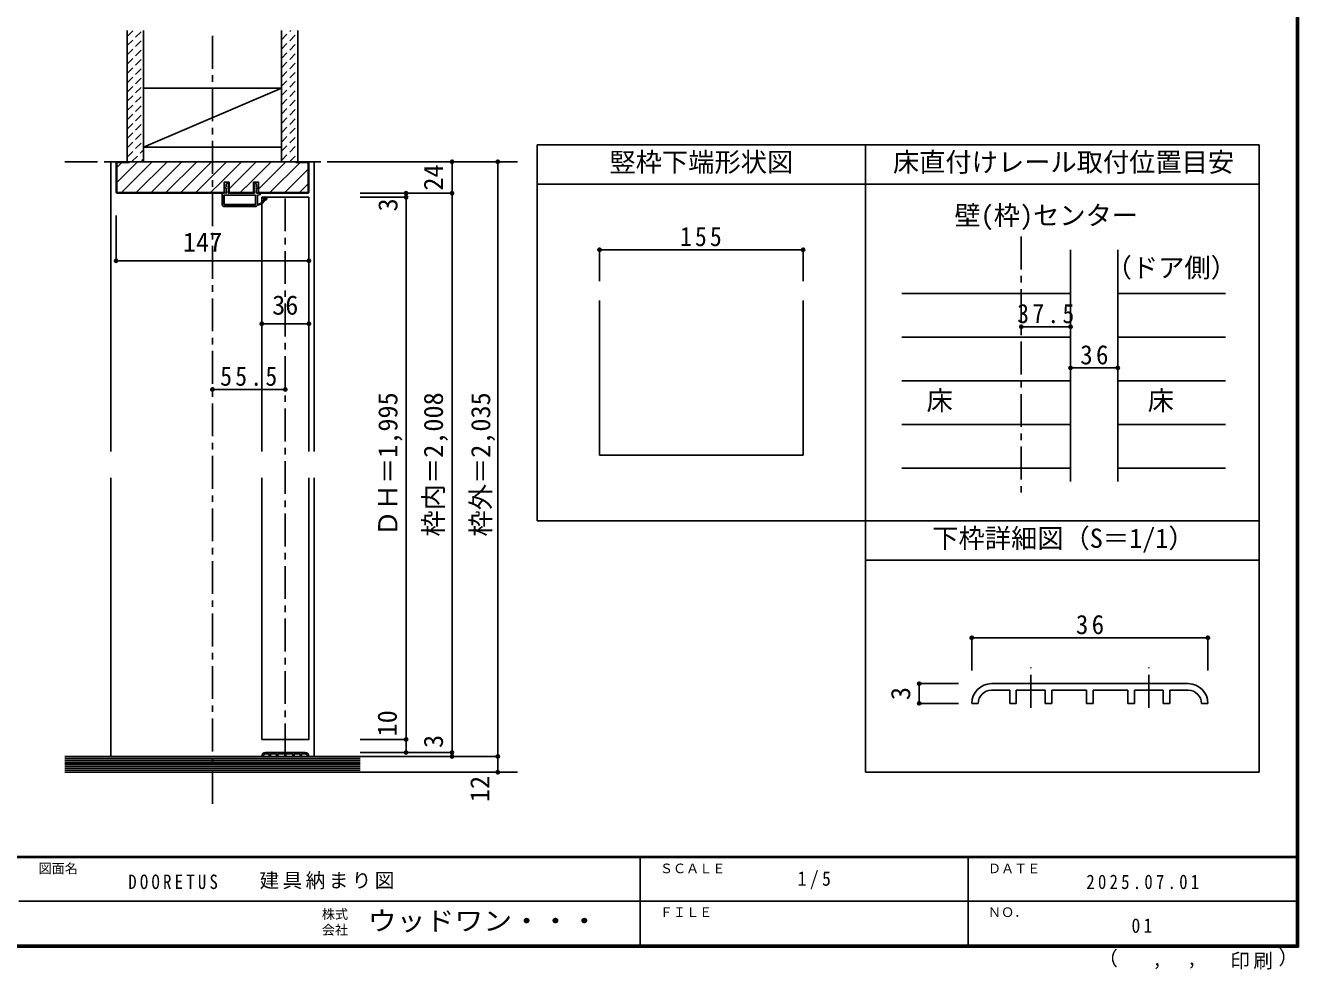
# Model space of a CAD drawing. Units: millimetres at full size, sheet at 1:5, with parts at other scales. Extents: x -973 to 977, y -718 to 696.
# Drawn here: x 7 to 977, y -718 to 1 of the extents above; entities that cross this region are included whole.
import ezdxf
from ezdxf.enums import TextEntityAlignment as Align

# ---------------------------------------------------------------- set-up
doc = ezdxf.new("R2010")
doc.units = ezdxf.units.MM
doc.header["$LTSCALE"] = 5
doc.header["$PDMODE"] = 32
doc.header["$PDSIZE"] = 2.5
doc.linetypes.add('CHAIN1', pattern=[8, 5, -1, 1, -1])
doc.linetypes.add('DASHED1', pattern=[1.8, 1.2, -0.6])
for name, color, linetype in [('0-0_補助線', 7, 'Continuous'), ('0-1_通り芯', 4, 'CHAIN1'), ('0-3_仕上げ', 7, 'Continuous'), ('0-4_枠', 3, 'Continuous'), ('0-6_扉', 6, 'Continuous'), ('0-7_金物', 7, 'Continuous'), ('0-A_文字', 3, 'Continuous'), ('0-B_寸法', 7, 'Continuous'), ('0-C_ハッチ', 4, 'DASHED1'), ('7-7_金物', 7, 'Continuous'), ('7-B_寸法', 4, 'Continuous'), ('F-0_補助線', 7, 'Continuous'), ('F-1_枠', 6, 'Continuous'), ('F-A_文字', 7, 'Continuous')]:
    doc.layers.add(name, color=color, linetype=linetype)
doc.styles.add('ＭＳ ゴシック', font='')
doc.styles.get('ＭＳ ゴシック').set_extended_font_data('MS Gothic')

# ---------------------------------------------------------------- blocks, each defined once
blk = doc.blocks.new('2')
at = {"layer": '0-0_補助線'}
for p, q in [((-9.846, -9.622), (-9.846, 15.078)), ((-8.846, 16.078), (0.354, 16.078)), ((-8.846, 15.878), (0.637, 15.878)), ((-8.446, 14.378), (-8.446, -8.922)), ((-8.146, 14.678), (-1.546, 14.678)), ((-1.246, 14.378), (-1.246, -8.922)), ((0.154, 11.653), (2.154, 11.653)), ((0.154, 11.653), (0.154, -8.497)), ((2.154, 10.953), (2.154, 11.653)), ((3.154, 11.653), (2.512, 10.83)), ((3.154, 11.653), (6.154, 11.653)), ((4.154, 13.753), (4.154, 13.053)), ((5.154, 13.053), (4.512, 13.876)), ((7.154, 13.053), (5.154, 13.053)), ((6.154, 10.953), (6.154, 11.653)), ((7.558, 12.258), (6.516, 10.835)), ((-1.546, -9.222), (-8.146, -9.222)), ((0.154, -8.497), (2.154, -8.497)), ((2.154, -7.797), (2.154, -8.497)), ((3.154, -8.497), (2.512, -7.674)), ((3.154, -8.497), (6.154, -8.497)), ((6.154, -7.797), (6.154, -8.497)), ((7.558, -9.101), (6.516, -7.679)), ((-1.48, -10.622), (-8.846, -10.622)), ((-1.189, -10.85), (-0.732, -12.694)), ((0.354, -12.922), (-0.441, -12.922)), ((4.154, -9.897), (0.154, -9.897)), ((0.154, -9.897), (0.154, -10.622)), ((0.154, -10.622), (0.645, -12.548)), ((4.154, -10.597), (4.154, -9.897)), ((5.154, -9.897), (4.512, -10.72)), ((7.154, -9.897), (5.154, -9.897))]:
    blk.add_line(p, q, dxfattribs=at)
for points in [[(-9.646, 15.078), (-9.646, -9.622), (-9.846, -9.622)], [(4.154, 13.053), (0.154, 13.053), (0.649, 15.723)]]:
    blk.add_lwpolyline(points, dxfattribs=at)
for centre, radius, start, end in [((-8.846, 15.078), 1, 90, 180), ((-8.846, 15.078), 0.8, 90, 180), ((-8.146, 14.378), 0.3, 90, 180), ((-1.546, 14.378), 0.3, 0, 90), ((0.354, 15.778), 0.3, 349.49875, 90), ((2.354, 10.953), 0.2, 180, 322.03043), ((4.354, 13.753), 0.2, 37.96957, 180), ((6.354, 10.953), 0.2, 180, 323.78053), ((7.154, 12.553), 0.5, 323.78053, 90), ((-8.846, -9.622), 1, 180, 270), ((-8.146, -8.922), 0.3, 180, 270), ((-1.546, -8.922), 0.3, 270, 0), ((2.354, -7.797), 0.2, 37.96957, 180), ((6.354, -7.797), 0.2, 36.21947, 180), ((7.154, -9.397), 0.5, 270, 36.21947), ((-2.846, -10.72), 6, 179.06153, 259.29815), ((-2.846, -10.72), 5.3, 178.93757, 259.29815), ((-3.896, -16.272), 0.35, 259.29815, 79.29815), ((-1.48, -10.922), 0.3, 13.9282, 90), ((-0.441, -12.622), 0.3, 193.9282, 270), ((0.354, -12.622), 0.3, 270, 14.29438), ((4.354, -10.597), 0.2, 180, 322.03043)]:
    blk.add_arc(centre, radius, start, end, dxfattribs=at)
blk.add_point((-3.896, -16.622), dxfattribs=at)

msp = doc.modelspace()

# ---------------------------------------------------------------- linework, layer by layer
at = {"layer": '0-1_通り芯'}
for p, q in [((149.153, -591.633), (149.153, -2.5)), ((36.653, -102.5), (384.01, -102.5)), ((204.653, -555.5), (204.653, -126.5)), ((765.434, -159.5), (765.434, -356.007)), ((36.653, -567.5), (384.01, -567.5))]:
    msp.add_line(p, q, dxfattribs=at)
at = {"layer": '0-3_仕上げ', "color": 2}
for p, q in [((84.153, -102.5), (84.153, -2.5)), ((96.653, -102.5), (96.653, -2.5)), ((201.653, -102.5), (201.653, -2.5)), ((214.153, -102.5), (214.153, -2.5)), ((261.653, -555.5), (36.653, -555.5)), ((261.653, -567.5), (36.653, -567.5))]:
    msp.add_line(p, q, dxfattribs=at)
at = {"layer": '0-3_仕上げ', "color": 3}
for p, q in [((96.653, -46.5), (201.653, -46.5)), ((96.653, -91.5), (201.653, -91.5))]:
    msp.add_line(p, q, dxfattribs=at)
at = {"layer": '0-3_仕上げ'}
for p, q in [((96.653, -91.5), (201.653, -46.5)), ((261.653, -557), (36.653, -557)), ((261.653, -558.5), (36.653, -558.5)), ((261.653, -560), (36.653, -560)), ((261.653, -561.5), (36.653, -561.5)), ((261.653, -563), (36.653, -563)), ((261.653, -564.5), (36.653, -564.5)), ((261.653, -566), (36.653, -566))]:
    msp.add_line(p, q, dxfattribs=at)
at = {"layer": '0-3_仕上げ', "color": 4}
for p, q in [((674.458, -202.801), (802.934, -202.801)), ((838.934, -202.801), (921.102, -202.801)), ((802.934, -236.103), (674.458, -236.103)), ((838.934, -236.103), (921.102, -236.103)), ((802.934, -269.404), (674.458, -269.404)), ((838.934, -269.404), (921.102, -269.404)), ((802.934, -302.706), (674.458, -302.706)), ((838.934, -302.706), (921.102, -302.706)), ((802.934, -336.007), (674.458, -336.007)), ((838.934, -336.007), (921.102, -336.007))]:
    msp.add_line(p, q, dxfattribs=at)
at = {"layer": '0-4_枠', "color": 4}
for p, q in [((75.653, -102.5), (71.653, -102.5)), ((71.653, -323.25), (71.653, -102.5)), ((222.653, -102.5), (226.653, -102.5)), ((226.653, -323.25), (226.653, -102.5)), ((71.653, -555.5), (71.653, -343.25)), ((226.653, -555.5), (226.653, -343.25))]:
    msp.add_line(p, q, dxfattribs=at)
at = {"layer": '0-4_枠'}
for p, q in [((75.653, -102.5), (222.653, -102.5)), ((76.153, -125.586), (76.153, -103)), ((85.653, -103), (76.153, -103)), ((85.653, -102.5), (85.653, -103)), ((212.653, -103), (212.653, -102.5)), ((212.653, -103), (222.153, -103)), ((222.153, -125.586), (222.153, -103)), ((76.567, -126), (76.153, -125.586)), ((76.567, -126), (158.153, -126)), ((158.153, -118), (161.853, -118)), ((158.153, -126.5), (158.153, -118)), ((161.853, -126.5), (161.853, -118)), ((161.853, -126), (180.453, -126)), ((180.453, -118), (184.153, -118)), ((180.453, -126.5), (180.453, -118)), ((184.153, -126.5), (184.153, -118)), ((221.739, -126), (184.153, -126)), ((221.739, -126), (222.153, -125.586)), ((76.36, -126.5), (158.153, -126.5)), ((161.853, -126.5), (180.453, -126.5)), ((221.946, -126.5), (184.153, -126.5)), ((802.934, -169.5), (802.934, -346.007)), ((838.934, -169.5), (838.934, -346.007))]:
    msp.add_line(p, q, dxfattribs=at)
for points in [[(76.36, -126.5), (75.653, -125.793), (75.653, -102.5)], [(221.946, -126.5), (222.653, -125.793), (222.653, -102.5)]]:
    msp.add_lwpolyline(points, dxfattribs=at)
at = {"layer": '0-6_扉'}
for p, q in [((186.653, -129.5), (186.653, -323.25)), ((186.653, -129.5), (222.653, -129.5)), ((222.653, -129.5), (222.653, -323.25)), ((186.653, -343.25), (186.653, -542.5))]:
    msp.add_line(p, q, dxfattribs=at)
msp.add_lwpolyline([(222.653, -343.25), (222.653, -542.5), (186.653, -542.5)], dxfattribs=at)
at = {"layer": '0-7_金物'}
for p, q in [((219.653, -552.5), (189.653, -552.5)), ((186.653, -555.5), (187.653, -555.5)), ((192.453, -553.5), (189.653, -553.5)), ((192.453, -555.5), (192.453, -553.5)), ((192.453, -555.5), (193.453, -555.5)), ((197.853, -553.5), (193.453, -553.5)), ((193.453, -555.5), (193.453, -553.5)), ((197.853, -555.5), (197.853, -553.5)), ((197.853, -555.5), (198.853, -555.5)), ((204.153, -553.5), (198.853, -553.5)), ((198.853, -555.5), (198.853, -553.5)), ((204.153, -555.5), (204.153, -553.5)), ((204.153, -555.5), (205.153, -555.5)), ((210.453, -553.5), (205.153, -553.5)), ((205.153, -555.5), (205.153, -553.5)), ((210.453, -555.5), (210.453, -553.5)), ((210.453, -555.5), (211.453, -555.5)), ((215.853, -553.5), (211.453, -553.5)), ((211.453, -555.5), (211.453, -553.5)), ((215.853, -555.5), (215.853, -553.5)), ((215.853, -555.5), (216.853, -555.5)), ((219.653, -553.5), (216.853, -553.5)), ((216.853, -555.5), (216.853, -553.5)), ((221.653, -555.5), (222.653, -555.5))]:
    msp.add_line(p, q, dxfattribs=at)
for centre, radius, start, end in [((189.653, -555.5), 3, 90, 180), ((219.653, -555.5), 3, 0, 90), ((189.653, -555.5), 2, 90, 180), ((219.653, -555.5), 2, 0, 90)]:
    msp.add_arc(centre, radius, start, end, dxfattribs=at)
at = {"layer": '0-A_文字'}
for p, q in [((646.639, -89.5), (396.639, -89.5)), ((396.639, -89.5), (396.639, -376.007)), ((646.639, -567.5), (646.639, -89.5)), ((946.639, -89.5), (646.639, -89.5)), ((646.639, -89.5), (646.639, -376.007)), ((946.639, -567.5), (946.639, -89.5)), ((646.639, -119.5), (396.639, -119.5)), ((946.639, -119.5), (646.639, -119.5)), ((444.139, -208.227), (444.139, -326.007)), ((599.139, -208.227), (599.139, -326.007)), ((444.139, -326.007), (599.139, -326.007)), ((646.639, -376.007), (396.639, -376.007)), ((946.639, -376.007), (646.639, -376.007)), ((946.639, -406.007), (646.639, -406.007)), ((946.639, -567.5), (646.639, -567.5))]:
    msp.add_line(p, q, dxfattribs=at)
at = {"layer": '0-A_文字', "color": 4}
for p, q in [((444.139, -169.5), (599.139, -169.5)), ((444.139, -169.5), (444.139, -193.49)), ((599.139, -169.5), (599.139, -193.49))]:
    msp.add_line(p, q, dxfattribs=at)
at = {"layer": '0-A_文字', "color": 7}
for p in [(444.139, -169.5), (599.139, -169.5)]:
    msp.add_point(p, dxfattribs=at)
at = {"layer": '0-B_寸法', "color": 4}
for p, q in [((366.51, -102.5), (261.653, -102.5)), ((331.653, -102.5), (331.653, -552.5)), ((366.51, -102.5), (366.51, -567.5)), ((331.653, -126.5), (261.653, -126.5)), ((296.653, -129.5), (261.653, -129.5)), ((296.653, -126.5), (296.653, -552.5)), ((75.653, -177.922), (75.653, -143.4)), ((186.653, -225.882), (222.653, -225.882)), ((765.434, -228.19), (802.934, -228.19)), ((802.934, -259.575), (838.934, -259.575)), ((149.153, -275.882), (204.653, -275.882)), ((296.653, -542.5), (261.653, -542.5)), ((331.653, -552.5), (261.653, -552.5)), ((331.653, -555.5), (331.653, -552.5)), ((366.51, -555.5), (261.653, -555.5)), ((331.653, -555.5), (261.653, -555.5)), ((366.51, -567.5), (261.653, -567.5))]:
    msp.add_line(p, q, dxfattribs=at)
at = {"layer": '0-B_寸法', "color": 3}
for p, q in [((158.153, -118), (161.853, -118)), ((158.153, -126.5), (158.153, -118)), ((161.853, -126.5), (161.853, -118)), ((161.853, -126), (180.453, -126)), ((180.453, -126.5), (180.453, -118)), ((161.853, -126.5), (180.453, -126.5))]:
    msp.add_line(p, q, dxfattribs=at)
msp.add_lwpolyline([(180.453, -118), (184.153, -118), (184.153, -126.5)], dxfattribs=at)
at = {"layer": '0-B_寸法', "color": 4}
msp.add_lwpolyline([(75.653, -177.922), (222.653, -177.922), (222.653, -143.4)], dxfattribs=at)
at = {"layer": '0-B_寸法'}
for p in [(331.653, -102.5), (366.51, -102.5), (296.653, -126.5), (331.653, -126.5), (296.653, -129.5), (75.653, -177.922), (222.653, -177.922), (186.653, -225.882), (222.653, -225.882), (765.434, -228.19), (802.934, -228.19), (802.934, -259.575), (838.934, -259.575), (149.153, -275.882), (204.653, -275.882), (296.653, -542.5), (296.653, -552.5), (331.653, -552.5), (331.653, -555.5), (366.51, -555.5), (366.51, -567.5)]:
    msp.add_point(p, dxfattribs=at)
at = {"layer": '0-C_ハッチ'}
for p, q in [((84.153, -14.04), (95.693, -2.5)), ((84.153, -6.969), (88.622, -2.5)), ((84.153, -21.111), (96.653, -8.611)), ((201.653, -9.677), (208.83, -2.5)), ((201.653, -2.606), (201.759, -2.5)), ((201.653, -16.748), (214.153, -4.248)), ((84.153, -28.182), (96.653, -15.682)), ((201.653, -23.819), (214.153, -11.319)), ((201.653, -30.89), (214.153, -18.39)), ((84.153, -35.253), (96.653, -22.753)), ((201.653, -37.961), (214.153, -25.461)), ((84.153, -42.324), (96.653, -29.824)), ((84.153, -49.395), (96.653, -36.895)), ((201.653, -45.032), (214.153, -32.532)), ((84.153, -56.466), (96.653, -43.966)), ((201.653, -52.103), (214.153, -39.603)), ((201.653, -59.174), (214.153, -46.674)), ((84.153, -63.537), (96.653, -51.037)), ((84.153, -70.608), (96.653, -58.108)), ((201.653, -66.246), (214.153, -53.746)), ((84.153, -77.679), (96.653, -65.179)), ((201.653, -73.317), (214.153, -60.817)), ((201.653, -80.388), (214.153, -67.888)), ((84.153, -84.751), (96.653, -72.251)), ((201.653, -87.459), (214.153, -74.959)), ((84.153, -91.822), (96.653, -79.322)), ((84.153, -98.893), (96.653, -86.393)), ((201.653, -94.53), (214.153, -82.03)), ((87.689, -102.428), (96.653, -93.464)), ((201.653, -101.601), (214.153, -89.101)), ((207.825, -102.5), (214.153, -96.172)), ((94.688, -102.5), (96.653, -100.535))]:
    msp.add_line(p, q, dxfattribs=at)
at = {"layer": '0-C_ハッチ', "linetype": 'Continuous'}
for p, q in [((76.153, -118.306), (91.959, -102.5)), ((76.153, -106.992), (80.145, -103)), ((79.773, -126), (103.273, -102.5)), ((91.086, -126), (114.586, -102.5)), ((102.4, -126), (125.9, -102.5)), ((113.714, -126), (137.214, -102.5)), ((125.028, -126), (148.528, -102.5)), ((136.341, -126), (159.841, -102.5)), ((155.655, -118), (171.155, -102.5)), ((161.853, -123.116), (182.469, -102.5)), ((174.518, -121.765), (193.783, -102.5)), ((184.153, -123.443), (205.096, -102.5)), ((192.91, -126), (215.91, -103)), ((204.224, -126), (222.153, -108.071)), ((147.655, -126), (155.655, -118)), ((170.283, -125.871), (174.453, -121.7)), ((215.537, -126), (222.153, -119.385))]:
    msp.add_line(p, q, dxfattribs=at)
at = {"layer": '7-7_金物', "color": 4, "linetype": 'CHAIN1'}
for p, q in [((772.63, -518.365), (772.63, -487.834)), ((862.63, -518.365), (862.63, -487.834))]:
    msp.add_line(p, q, dxfattribs=at)
at = {"layer": '7-7_金物'}
for p, q in [((892.63, -500.065), (742.63, -500.065)), ((756.63, -505.065), (742.63, -505.065)), ((756.63, -515.065), (756.63, -505.065)), ((783.63, -505.065), (761.63, -505.065)), ((761.63, -515.065), (761.63, -505.065)), ((783.63, -515.065), (783.63, -505.065)), ((815.13, -505.065), (788.63, -505.065)), ((788.63, -515.065), (788.63, -505.065)), ((815.13, -515.065), (815.13, -505.065)), ((846.63, -505.065), (820.13, -505.065)), ((820.13, -515.065), (820.13, -505.065)), ((846.63, -515.065), (846.63, -505.065)), ((873.63, -505.065), (851.63, -505.065)), ((851.63, -515.065), (851.63, -505.065)), ((873.63, -515.065), (873.63, -505.065)), ((892.63, -505.065), (878.63, -505.065)), ((878.63, -515.065), (878.63, -505.065)), ((727.63, -515.065), (732.63, -515.065)), ((756.63, -515.065), (761.63, -515.065)), ((783.63, -515.065), (788.63, -515.065)), ((815.13, -515.065), (820.13, -515.065)), ((846.63, -515.065), (851.63, -515.065)), ((873.63, -515.065), (878.63, -515.065)), ((902.63, -515.065), (907.63, -515.065))]:
    msp.add_line(p, q, dxfattribs=at)
for centre, radius, start, end in [((742.63, -515.065), 15, 90, 180), ((892.63, -515.065), 15, 0, 90), ((742.63, -515.065), 10, 90, 180), ((892.63, -515.065), 10, 0, 90)]:
    msp.add_arc(centre, radius, start, end, dxfattribs=at)
at = {"layer": '7-B_寸法'}
for p, q in [((727.63, -465.065), (727.63, -490.065)), ((727.63, -465.065), (907.63, -465.065)), ((907.63, -465.065), (907.63, -490.065)), ((687.63, -500.065), (717.63, -500.065)), ((687.63, -515.065), (687.63, -500.065)), ((687.63, -515.065), (717.63, -515.065))]:
    msp.add_line(p, q, dxfattribs=at)
at = {"layer": '7-B_寸法', "color": 7}
for p in [(727.63, -465.065), (907.63, -465.065), (687.63, -500.065), (687.63, -515.065)]:
    msp.add_point(p, dxfattribs=at)
at = {"layer": 'F-1_枠'}
for p, q in [((974.986, 695.833), (974.986, -700.833)), ((975.82, 695.833), (975.82, -700.833)), ((976.653, 695.833), (976.653, -700.833)), ((976.653, -631.667), (-973.347, -631.667)), ((976.653, -632.5), (-973.347, -632.5)), ((474.986, -632.5), (474.986, -699.167)), ((724.986, -632.5), (724.986, -699.167)), ((1.653, -665.833), (974.986, -665.834)), ((976.653, -699.167), (-973.347, -699.167)), ((976.653, -700), (-973.347, -700)), ((976.653, -700.833), (-973.347, -700.833))]:
    msp.add_line(p, q, dxfattribs=at)

# ---------------------------------------------------------------- block references
at = {"layer": '0-B_寸法', "rotation": 90}
msp.add_blockref('2', (172.731, -126.654), dxfattribs=at)

# ---------------------------------------------------------------- texts
at = {"layer": '0-A_文字', "color": 7, "style": 'ＭＳ ゴシック'}
for s, p in [('竪枠下端形状図', (451.639, -114.5)), ('床直付けレール取付位置目安', (667.63, -114.5)), ('壁(枠)センター', (714.458, -155.091)), ('（ドア側）', (829.689, -194.895)), ('床', (693.208, -296.055)), ('床', (861.708, -296.055)), ('下枠詳細図（S＝1/1）', (697.63, -401.007))]:
    msp.add_text(s, height=14.66, dxfattribs=at).set_placement(p, align=Align.BOTTOM_LEFT)
at = {"layer": '0-A_文字', "color": 7, "insert": (505.389, -167), "char_height": 14.66, "attachment_point": 7, "style": 'ＭＳ ゴシック'}
msp.add_mtext('\\T1.27;\\W0.9;155', dxfattribs=at)
at = {"layer": '0-B_寸法', "style": 'ＭＳ ゴシック'}
for s, p in [('24', (329.153, -124.5)), ('3', (294.49, -140.385)), ('ＤＨ＝1,995', (294.473, -388)), ('枠内＝2,008', (329.153, -388)), ('枠外＝2,035', (365.167, -388)), ('10', (293.944, -540.215)), ('3', (329.153, -549.056)), ('12', (364.594, -590.263))]:
    msp.add_text(s, height=14.66, rotation=90, dxfattribs=at).set_placement(p, align=Align.BOTTOM_LEFT)
for s, p in [('147', (126.653, -175.422)), ('36', (194.653, -223.382))]:
    msp.add_text(s, height=14.66, dxfattribs=at).set_placement(p, align=Align.BOTTOM_LEFT)
at = {"layer": '0-B_寸法', "char_height": 14.66, "attachment_point": 7, "style": 'ＭＳ ゴシック'}
for s, insert in [('\\T1.28;\\W0.9;37.5', (762.309, -225.69)), ('\\T1.27;\\W0.95;36', (810.309, -257.075)), ('\\T1.28;\\W0.9;55.5', (155.028, -273.382))]:
    msp.add_mtext(s, dxfattribs=dict(at, insert=insert))
at = {"layer": '7-B_寸法', "color": 7, "style": 'ＭＳ ゴシック'}
msp.add_text('3', height=14.66, rotation=90, dxfattribs=at).set_placement((685.13, -512.565), align=Align.BOTTOM_LEFT)
at = {"layer": '7-B_寸法', "color": 7, "insert": (807.005, -462.565), "char_height": 14.66, "attachment_point": 7, "style": 'ＭＳ ゴシック'}
msp.add_mtext('\\T1.27;\\W0.95;36', dxfattribs=at)
at = {"layer": 'F-0_補助線', "char_height": 11, "attachment_point": 7, "style": 'ＭＳ ゴシック'}
for s, insert in [('\\T1.39;\\W0.85;DOORETUS', (84.986, -656.667)), ('\\T1.17;建具納まり図', (184.986, -656.667))]:
    msp.add_mtext(s, dxfattribs=dict(at, insert=insert))
at = {"layer": 'F-A_文字', "style": 'ＭＳ ゴシック'}
for s, height, p in [('図面名', 7.331, (16.653, -646.667)), ('ＳＣＡＬＥ', 7.331, (489.986, -646.667)), ('ＤＡＴＥ', 7.331, (739.986, -646.667)), ('株式', 7.331, (232.486, -681.5)), ('ＦＩＬＥ', 7.331, (489.986, -680)), ('ＮＯ．', 7.331, (739.986, -680.001)), ('会社', 7.331, (232.486, -693.5)), ('（', 11, (823.992, -718.052)), ('）', 11, (961.387, -717.355)), (',', 11, (865.199, -718.052)), (',', 11, (891.686, -717.588))]:
    msp.add_text(s, height=height, dxfattribs=at).set_placement(p, align=Align.BOTTOM_LEFT)
at = {"layer": 'F-A_文字', "style": 'ＭＳ ゴシック', "width": 1.1}
msp.add_text('ウッドワン・・・', height=14.66, dxfattribs=at).set_placement((267.486, -692.5), align=Align.BOTTOM_LEFT)
at = {"layer": 'F-A_文字', "char_height": 11, "attachment_point": 7, "style": 'ＭＳ ゴシック'}
for s, insert in [('\\T1.38;\\W0.9;1/5', (594.986, -656.667)), ('\\T1.39;\\W0.85;2025.07.01', (814.986, -656.667)), ('\\T1.36;\\W0.9;01', (849.361, -690.001)), ('\\T1.17;印刷', (924.678, -717.82))]:
    msp.add_mtext(s, dxfattribs=dict(at, insert=insert))

doc.saveas('drawing.dxf')
